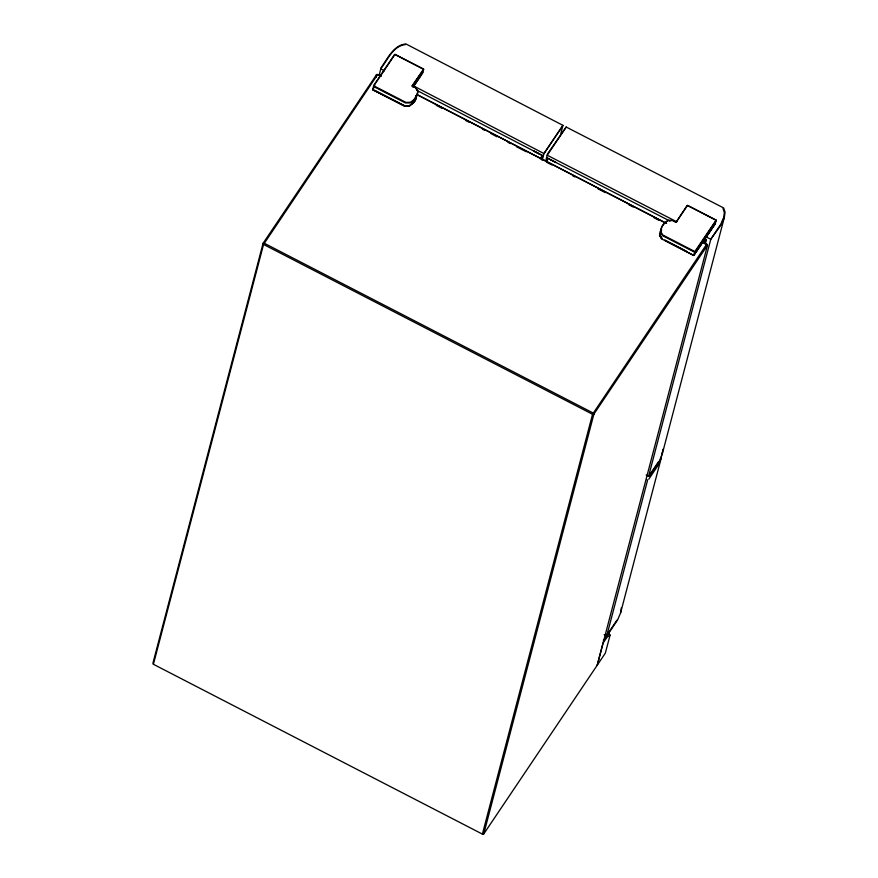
<?xml version="1.0" encoding="UTF-8"?>
<svg xmlns="http://www.w3.org/2000/svg" width="878" height="878" viewBox="0 0 878 878"><rect width="100%" height="100%" fill="white"/><g stroke="black" fill="none" stroke-linecap="round" stroke-linejoin="round"><path stroke-width="1.32" d="M646.175 475.042L648.601 476.293L649.698 475.591L659.169 461.499L662.166 454.398L662.89 449.284M662.166 454.398L724.35 217.371L725.074 212.256L723.681 207.965L566.189 127.036L547.422 154.056L545.864 160.531M608.125 634.026L617.607 619.934L620.614 612.844L621.361 607.741M620.614 612.844L661.222 458.075L661.957 452.96M555.983 162.518L547.159 157.963L546.84 159.752L547.159 157.963L555.851 162.419M687.057 205.584L676.071 222.299L672.504 220.455L668.004 220.543A20.798 16.66 14.7 0 0 660.662 231.463L662.747 234.964L694.871 251.547L716.13 220.104L687.573 205.364L676.071 222.299L672.899 220.466L668.257 220.422M416.271 96.119L415.327 99.818A14.18 11.359 14.7 0 1 413.351 102.759M607.905 632.336A15.628 10.042 19.4 0 1 610.089 635.145L605.315 653.177L483.756 833.924L482.395 834.1L153.409 664.284L263.554 244.446L377.727 74.4L380.163 75.651M413.384 86.845L422.768 72.874L423.591 69.099L395.034 54.359L373.787 85.803L372.612 89.71L404.517 106.172L409.159 106.227L413.659 102.704A15.113 12.094 14.7 0 0 415.722 99.62L417.961 91.861M375.828 77.352L376.53 74.696M375.949 77.176L376.673 74.476M379.109 75.574L381.008 67.771C387.593 58.815 393.267 45.272 405.834 43.9L562.963 125.367L543.976 153.551L542.242 160.169M541.759 159.686L542.802 155.713L534.131 151.203M546.467 160.608L547.159 157.963M560.877 133.313L562.963 125.367L543.976 153.551L412.495 85.364M482.395 834.1L592.54 414.262L706.713 244.216L701.84 241.702M483.756 833.924L593.901 414.087L707.47 245.302L706.746 244.161L701.873 241.648M694.871 251.547L693.697 255.443L661.792 238.981L659.488 235.447L660.827 230.288A15.113 12.094 14.7 0 1 661.2 229.542M705.385 243.755L706.428 239.793L703.98 238.542M664.767 240.331L693.697 255.443L715.307 223.879L716.13 220.104M597.183 665.283L603.076 642.97L607.335 636.989L610.089 635.145M597.292 665.118L707.503 245.247L705.034 244.04M414.855 99.433L416.04 95.581M416.304 96.657L415.327 99.818L416.359 95.713L415.118 99.774A13.576 10.865 14.7 0 1 413.198 102.616M660.311 231.518L661.694 227.018M660.113 233.8L660.761 231.693M724.35 217.371L721.354 224.461L710.785 239.266L648.601 476.293L658.5 461.751M661.222 458.075L658.204 465.164L648.732 479.256M373.435 85.923L394.518 54.579M374.84 85.835L372.612 89.71L404.637 106.051L409.038 106.106L412.451 103.516M423.591 69.099L412.1 86.033L415.667 87.877L417.752 91.378A20.798 16.66 14.7 0 1 410.41 102.287L405.91 102.386L373.787 85.803M417.917 91.202L415.623 87.668L412.1 86.033L423.624 69.603M415.601 82.06L417.05 79.909M419.212 76.693L420.661 74.542M414.131 84.957L421.725 73.664M412.967 87.065L421.319 74.652M415.085 98.786L416.216 97.107M539.893 158.347L542.802 155.713L533.978 151.159M540.277 158.896L542.802 155.713M546.127 161.563L547.389 159.686M662.056 226.272L663.186 224.592M695.08 251.953L716.163 220.608M694.202 254.499L697.176 250.076M698.658 247.87L702.378 242.35M703.86 240.133L714.264 224.669M694.224 254.839L713.858 225.646M703.519 242.438L706.428 239.793L703.904 242.986M607.587 634.092L616.938 620.186M603.329 640.742L607.181 635.255L609.189 634.223M566.189 127.036L547.257 155.241L676.872 221.838M410.695 102.671L414.515 99.433M409.752 105.536L412.342 103.352M663.757 223.945L667.576 220.707M422.735 72.369L422.077 73.522M715.274 223.374L714.615 224.527M405.384 44.58C393.256 45.93 387.955 59.133 381.557 67.705L380.843 68.945L384.498 70.844M606.38 634.388L607.148 634.3L647.525 480.387L646.987 479.618M409.016 105.854L405.274 106.183L409.774 105.799L404.758 105.788L397.789 102.188M410.015 102.956L405.373 102.902L373.468 86.428M705.934 236.775L710.785 239.266L720.838 224.109L723.681 217.404L724.35 212.608L723.044 208.558M550.418 159.642L669.991 221.08M394.87 54.458L423.426 69.197M687.397 205.463L715.954 220.202M381.414 76.232L376.64 74.531L263.071 243.316L152.926 663.153L153.409 664.284M666.534 223.407L416.754 94.473L666.501 223.462M436.245 105.294L442.325 108.433M465.428 120.363L469.082 122.24M482.461 129.154L484.886 130.405M490.978 133.544L496.981 136.792M508 142.335L510.436 143.586M516.516 146.725L526.24 151.751M546.917 162.43L551.79 164.932M572.467 175.611L574.849 176.939M598.006 188.792L605.271 192.611M628.418 204.486L633.257 207.043M653.956 217.678L658.807 220.213M694.564 252.173L662.649 235.71L660.355 232.176M374.708 90.28L397.24 101.903M664.931 240.089L686.344 251.141M604.141 634.695L606.555 635.946M416.622 90.28L539.542 154.023M662.221 238.684L660.102 235.458L662.023 238.915M660.388 236.061L661.584 238.487L659.795 234.854M417.061 94.473L417.105 95.131M373.479 88.952L373.523 89.666M373.128 89.095L373.172 89.808M661.079 230.64A14.18 11.359 14.7 0 1 661.452 229.871M661.299 230.684A13.576 10.865 14.7 0 1 661.672 229.915M593.901 414.087L592.54 414.262L263.554 244.446L263.071 243.316L264.157 243.184L593.133 413L593.901 414.087"/></g></svg>
